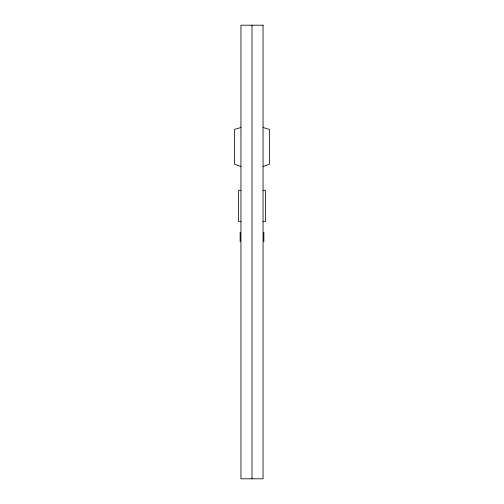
<?xml version="1.0" encoding="UTF-8"?>
<svg xmlns="http://www.w3.org/2000/svg" width="504" height="504" viewBox="0 0 504 504"><rect width="100%" height="100%" fill="white"/><g stroke="black" fill="none" stroke-linecap="round" stroke-linejoin="round"><path stroke-width="0.76" d="M263.057 166.547L269.527 164.121L269.527 129.408L263.057 127.518M240.944 127.518L234.473 129.408L234.473 164.121L240.944 166.547M240.944 190.462L238.518 190.462L238.518 221.47L240.944 221.47M263.057 190.462L265.482 190.462L265.482 221.47L263.057 221.47M263.863 232.294L263.863 241.693M252 25.2L252 478.8M240.137 232.294L240.137 241.693M263.057 25.2L240.944 25.2L240.944 478.8L263.057 478.8L263.057 25.2"/></g></svg>
